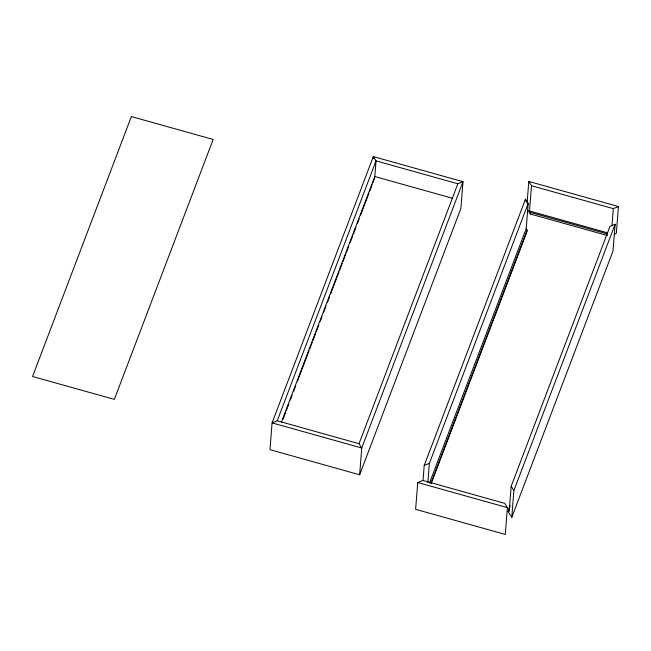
<?xml version="1.0" encoding="UTF-8"?>
<svg xmlns="http://www.w3.org/2000/svg" width="651" height="651" viewBox="0 0 651 651"><rect width="100%" height="100%" fill="white"/><g stroke="black" fill="none" stroke-linecap="round" stroke-linejoin="round"><path stroke-width="0.98" d="M373.178 158.567L373.332 156.582L462.991 181.686L460.884 208.483L359.637 474.791L269.978 449.686L272.085 422.89L373.332 156.582L376.042 160.878L374.773 177.031M359.637 474.791L361.744 447.994L462.991 181.686L457.848 183.777L376.042 160.878L277.228 420.798L272.085 422.89L361.744 447.994L359.035 443.697L277.228 420.798M417.739 482.529L415.623 509.326L505.29 534.43L507.398 507.634L504.68 503.337L422.881 480.438L417.739 482.529L507.398 507.634M423.044 480.365L424.216 465.481L525.463 199.173L528.181 203.47L526.195 228.696L429.538 482.92M427.853 482.562L429.359 463.382L528.181 203.47M525.308 201.159L525.463 199.173M527.074 203.275L528.791 181.442L618.45 206.538L616.342 233.335L614.625 234.035M526.195 228.696L527.098 230.129L526.976 231.699L431.133 483.791M607.529 235.589L530.296 213.967L530.419 212.405L529.515 210.973L531.501 185.738L528.791 181.442M508.276 510.083L509.18 511.515L511.165 486.281L609.979 226.369L615.122 224.27L613.014 251.066L511.767 517.374L508.154 511.645L510.075 505.347M511.767 517.374L513.875 490.577L615.122 224.27M611.956 225.799L613.307 208.637L618.45 206.538M281.403 422.222L374.813 176.535L452.722 198.343M283.087 419.041L285.61 412.4M286.334 410.504L288.857 403.864M290.297 400.072L292.104 395.328M293.544 391.528L295.709 385.84M297.515 381.095L309.054 350.743M309.77 348.846L312.301 342.206M313.017 340.31L315.548 333.67M316.264 331.766L318.787 325.126M320.235 321.334L322.033 316.589M323.482 312.797L326.005 306.157M327.445 302.365L329.609 296.669M330.692 293.829L338.984 272.012M339.708 270.108L342.231 263.468M342.955 261.572L345.478 254.932M346.202 253.036L348.724 246.395M350.165 242.603L352.687 235.963M353.412 234.067L355.934 227.427M357.383 223.627L359.181 218.891M360.621 215.09L368.922 193.274M369.638 191.378L372.169 184.738M372.885 182.841L374.691 178.097M359.035 443.697L457.848 183.777M430.889 483.18L527.098 230.129M508.154 511.645L509.953 506.909M424.216 465.481L429.359 463.382M531.501 185.738L613.307 208.637M529.515 210.973L607.424 232.781M530.419 212.405L607.652 234.018M527.717 209.874L530.296 213.967M511.165 486.281L513.875 490.577M131.364 116.57L32.55 376.49L114.356 399.389L213.17 139.469L131.364 116.57"/></g></svg>
